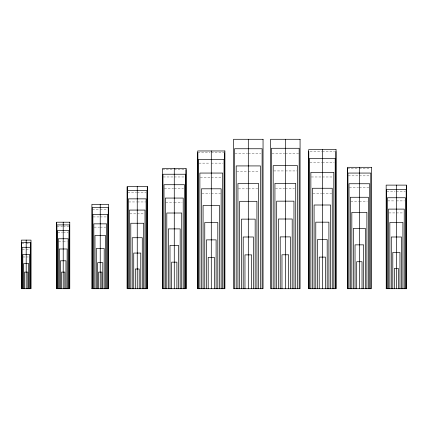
<?xml version="1.0" encoding="UTF-8"?>
<svg xmlns="http://www.w3.org/2000/svg" width="428" height="428" viewBox="0 0 428 428"><rect width="100%" height="100%" fill="white"/><g stroke="black" fill="none" stroke-linecap="round" stroke-linejoin="round"><path stroke-width="0.32" stroke-dasharray="2.14 1.6" d="M310.086 151.4L321.695 151.4M322.343 151.4L334.6 151.4M197.859 152.619L210.009 152.619M211.288 152.619L224.074 152.619M271.978 153.422L284.657 153.422M285.326 153.422L298.669 153.422M234.999 153.807L247.641 153.807M248.304 153.807L260.952 153.807M309.867 162.233L321.685 162.233M322.343 162.233L334.161 162.233M198.897 163.132L209.982 163.132M211.288 163.132L223.025 163.132M347.488 168.375L358.701 168.375M359.36 168.375L370.573 168.375M162.522 169.665L173.618 169.665M174.271 169.665L185.361 169.665M273.706 170.933L284.679 170.933M285.326 170.933L296.941 170.933M236.711 171.184L247.662 171.184M248.304 171.184L259.256 171.184M348.226 175.855L358.707 175.855M359.36 175.855L370.493 175.855M163.245 176.967L173.618 176.967M174.271 176.967L184.645 176.967M311.317 176.978L321.695 176.978M322.343 176.978L332.716 176.978M200.331 177.636L209.998 177.636M211.288 177.636L222.244 177.636M349.382 187.571L358.696 187.571M359.36 187.571L369.337 187.571M164.379 188.491L173.608 188.491M174.271 188.491L183.5 188.491M275.455 188.678L284.668 188.678M285.326 188.678L294.534 188.678M238.455 188.855L247.646 188.855M248.304 188.855L258.159 188.855M386.789 191.487L395.103 191.487M396.382 191.487L405.332 191.487M127.779 192.691L136.618 192.691M137.249 192.691L146.092 192.691M312.921 193.215L321.717 193.215M322.343 193.215L331.764 193.215M201.914 193.718L210.036 193.718M211.288 193.718L220.661 193.718M387.715 200.898L395.044 200.898M396.382 200.898L404.374 200.898M350.773 201.663L358.701 201.663M359.36 201.663L367.288 201.663M128.689 201.957L136.591 201.957M137.249 201.957L145.809 201.957M165.754 202.417L173.613 202.417M174.271 202.417L182.13 202.417M92.394 209.281L99.58 209.281M100.232 209.281L107.417 209.281M388.902 212.925L395.135 212.925M396.382 212.925L403.235 212.925M129.866 213.85L136.634 213.85M137.249 213.85L144.637 213.85M93.149 216.932L99.59 216.932M100.232 216.932L107.316 216.932M57.058 226.321L62.6 226.321M63.216 226.321L68.753 226.321M94.155 227.129L99.622 227.129M100.232 227.129L105.7 227.129M57.694 232.789L62.6 232.789M63.216 232.789L68.116 232.789M58.572 241.638L62.552 241.638M63.216 241.638L67.196 241.638M21.748 243.618L24.926 243.618M26.194 243.618L30.008 243.618M22.299 249.208L24.894 249.208M26.194 249.208L29.441 249.208M23.064 256.977L24.942 256.977M26.194 256.977L28.697 256.977"/><path stroke-width="0.64" d="M21.4 288.713L30.993 288.713L30.993 240.108L21.4 240.108L21.443 288.713M91.902 288.713L108.557 288.713M386.158 288.713L406.6 288.713L406.6 185.115L386.158 185.115L386.233 288.713M406.525 185.88L406.525 288.713M406.183 288.713L406.183 189.353L386.575 189.353L386.575 288.713M405.353 288.713L405.353 197.752L387.404 197.752L387.404 288.713M404.235 288.713L404.235 209.105L388.528 209.105L388.528 288.713M402.919 288.713L402.919 222.416L389.838 222.416L389.838 288.713M401.48 288.713L401.48 236.994L391.278 236.994L391.278 288.713M399.961 288.713L399.961 252.418L392.797 252.418L392.797 288.713M398.382 288.713L398.382 268.42L394.375 268.42L394.375 288.713M396.382 185.115L396.382 189.123M396.382 189.353L396.382 268.254M396.382 268.42L396.382 288.713M370.771 288.713L370.771 173.062L347.953 173.062L347.953 288.713M369.717 288.713L369.717 183.746L349.007 183.746L349.007 288.713M368.385 288.713L368.385 197.265L350.339 197.265L350.339 288.713M366.892 288.713L366.892 212.352L351.827 212.352L351.827 288.713M365.319 288.713L365.319 228.327L353.405 228.327L353.405 288.713M363.688 288.713L363.688 244.853L355.031 244.853L355.031 288.713M362.024 288.713L362.024 261.727L356.701 261.727L356.701 288.713M359.36 167.305L359.36 288.713M347.488 168.375L347.488 288.713M335.889 151.4L335.889 288.713M335.199 288.713L335.199 158.392L309.487 158.392L309.487 288.713M333.824 288.713L333.824 172.34L310.862 172.34L310.862 288.713M332.251 288.713L332.251 188.256L312.429 188.256L312.429 288.713M330.603 288.713L330.603 205.007L314.082 205.007L314.082 288.713M328.907 288.713L328.907 222.169L315.778 222.169L315.778 288.713M327.19 288.713L327.19 239.568L317.496 239.568L317.496 288.713M325.462 288.713L325.462 257.105L319.224 257.105L319.224 288.713M322.343 149.666L322.343 288.713M308.797 151.4L308.797 288.713M299.177 288.713L299.177 148.286L271.47 148.286L271.47 288.713M297.465 288.713L297.465 165.652L273.182 165.652L273.182 288.713M295.721 288.713L295.721 183.35L274.931 183.35L274.931 288.713M293.961 288.713L293.961 201.155L276.686 201.155L276.686 288.713M292.201 288.713L292.201 219.008L278.446 219.008L278.446 288.713M290.435 288.713L290.435 236.887L280.212 236.887L280.212 288.713M288.67 288.713L288.67 254.783L281.977 254.783L281.977 288.713M285.326 139.287L285.326 288.713M262.113 288.713L262.113 148.751L234.496 148.751L234.496 288.713M260.422 288.713L260.422 165.925L236.192 165.925L236.192 288.713M258.683 288.713L258.683 183.542L237.931 183.542L237.931 288.713M256.928 288.713L256.928 201.304L239.68 201.304L239.68 288.713M255.168 288.713L255.168 219.131L241.44 219.131L241.44 288.713M253.408 288.713L253.408 236.994L243.206 236.994L243.206 288.713M251.643 288.713L251.643 254.874L244.966 254.874L244.966 288.713M248.304 139.287L248.304 288.713M224.716 152.619L224.716 288.713M224.047 288.713L224.047 159.382L198.528 159.382L198.528 288.713M222.699 288.713L222.699 173.056L199.876 173.056L199.876 288.713M221.142 288.713L221.142 188.802L201.428 188.802L201.428 288.713M219.505 288.713L219.505 205.44L203.07 205.44L203.07 288.713M217.815 288.713L217.815 222.533L204.761 222.533L204.761 288.713M216.108 288.713L216.108 239.873L206.467 239.873L206.467 288.713M214.38 288.713L214.38 257.372L208.195 257.372L208.195 288.713M211.288 150.966L211.288 288.713M197.859 152.619L197.859 288.713M186.014 169.665L186.014 288.713M185.565 288.713L185.565 174.239L162.977 174.239L162.977 288.713M184.527 288.713L184.527 184.719L164.01 184.719L164.01 288.713M183.211 288.713L183.211 198.062L165.326 198.062L165.326 288.713M181.739 288.713L181.739 213.016L166.802 213.016L166.802 288.713M180.172 288.713L180.172 228.894L168.364 228.894L168.364 288.713M178.546 288.713L178.546 245.34L169.991 245.34L169.991 288.713M176.887 288.713L176.887 262.155L171.649 262.155L171.649 288.713M174.271 168.627L174.271 288.713M147.264 187.191L147.264 288.713M146.932 288.713L146.932 190.594L127.571 190.594L127.571 288.713M146.114 288.713L146.114 198.859L128.384 198.859L128.384 288.713M145.006 288.713L145.006 210.073L129.491 210.073L129.491 288.713M143.706 288.713L143.706 223.25L130.791 223.25L130.791 288.713M142.278 288.713L142.278 237.727L132.22 237.727L132.22 288.713M140.769 288.713L140.769 253.066L133.734 253.066L133.734 288.713M139.196 288.713L139.196 268.993L135.307 268.993L135.307 288.713M137.249 186.442L137.249 190.449M137.249 190.594L137.249 252.953M137.249 253.066L137.249 268.907M137.249 268.993L137.249 288.713M127.234 187.191L127.234 288.713M108.503 288.713L108.557 204.311L91.902 204.311L91.961 288.713M108.236 288.713L108.236 207.596L92.229 207.596L92.229 288.713M107.567 288.713L107.567 214.337L92.892 214.337L92.892 288.713M106.631 288.713L106.631 223.849L93.834 223.849L93.834 288.713M105.491 288.713L105.491 235.427L94.973 235.427L94.973 288.713M104.197 288.713L104.197 248.513L96.268 248.513L96.268 288.713M102.8 288.713L102.8 262.669L97.664 262.669L97.664 288.713M101.869 288.713L101.869 272.106L98.595 272.106L98.595 288.713M100.232 204.311L100.232 288.713M69.507 288.713L69.507 224.914L56.919 224.914L56.919 288.713M68.951 288.713L68.951 230.58L57.48 230.58L57.48 288.713M68.143 288.713L68.143 238.765L58.288 238.765L58.288 288.713M67.132 288.713L67.132 248.989L59.294 248.989L59.294 288.713M65.966 288.713L65.966 260.791L60.46 260.791L60.46 288.713M64.853 288.713L64.853 272.106L61.573 272.106L61.573 288.713M63.216 222.202L63.216 288.713M56.699 222.683L56.699 288.713M30.763 288.713L30.763 242.414L21.63 242.414L21.63 288.713M30.645 243.618L30.645 288.713M30.281 288.713L30.281 247.288L22.106 247.288L22.106 288.713M29.575 288.713L29.575 254.441L22.812 254.441L22.812 288.713M28.681 288.713L28.681 263.53L23.711 263.53L23.711 288.713M27.831 288.713L27.831 272.106L24.556 272.106L24.556 288.713M26.194 240.108L26.194 288.713M263.049 139.287L233.565 139.287L233.565 288.713L263.049 288.713L263.049 139.287M300.065 139.287L270.582 139.287L270.582 288.713L300.065 288.713L300.065 139.287M336.06 149.666L308.625 149.666L308.625 288.713L336.06 288.713L336.06 149.666M224.877 150.966L197.699 150.966L197.699 288.713L224.877 288.713L224.877 150.966M371.338 167.305L347.381 167.305L347.381 288.713L371.338 288.713L371.338 167.305M186.116 168.627L162.421 168.627L162.421 288.713L186.116 288.713L186.116 168.627M147.339 186.442L127.159 186.442L127.159 288.713L147.339 288.713L147.339 186.442M69.775 222.202L56.651 222.202L56.651 288.713L69.775 288.713L69.775 222.202"/></g></svg>
